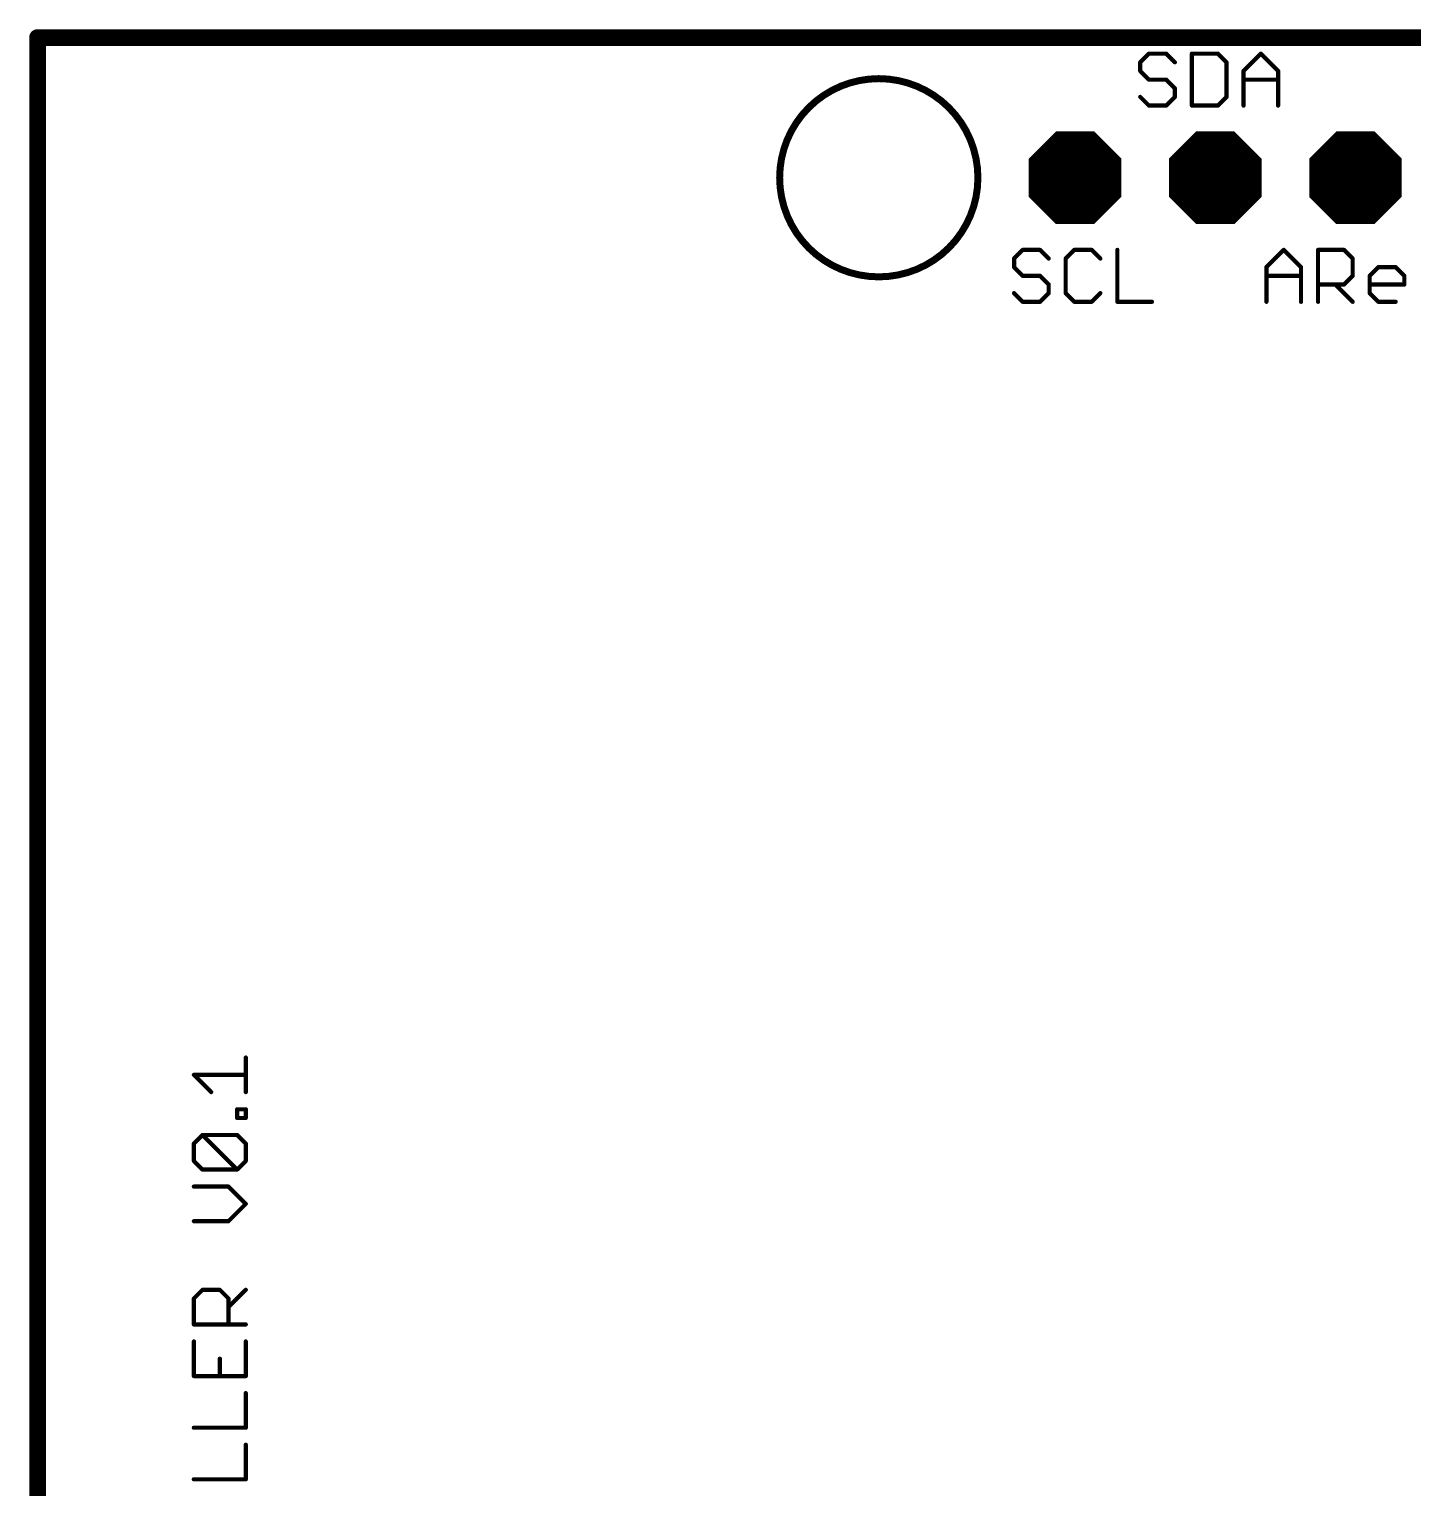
# Model space of a CAD drawing. Extents: x 3.7 to 72.5, y 3.7 to 57.3.
# Drawn here: x 3.66 to 28.73, y 30.87 to 57.3 of the extents above; entities that cross this region are included whole.
import ezdxf

# ---------------------------------------------------------------- set-up
doc = ezdxf.new("R2010")
doc.units = 0
for name, color, linetype in [('1', 14, 'CONTINUOUS'), ('121', 251, 'CONTINUOUS'), ('16', 174, 'CONTINUOUS'), ('17', 94, 'CONTINUOUS'), ('20', 178, 'CONTINUOUS'), ('21', 251, 'CONTINUOUS'), ('51', 251, 'CONTINUOUS')]:
    doc.layers.add(name, color=color, linetype=linetype)

# ---------------------------------------------------------------- blocks, each defined once
blk = doc.blocks.new('OCTAGONP')
at = {"const_width": 0.5}
blk.add_lwpolyline([(-0.25, -0.1036), (-0.25, 0.1036), (-0.1036, 0.25), (0.1036, 0.25), (0.25, 0.1036), (0.25, -0.1036), (0.1036, -0.25), (-0.1036, -0.25), (-0.25, -0.1036), (-0.25, 0.1036)], dxfattribs=at)

msp = doc.modelspace()

# ---------------------------------------------------------------- linework, layer by layer
at = {"layer": '1', "const_width": 0.1524}
for points in [[(3.81, 57.15), (68.58, 57.15)], [(3.81, 3.81), (3.81, 57.15)]]:
    msp.add_lwpolyline(points, dxfattribs=at)
at = {"layer": '1', "const_width": 0.0762}
for points in [[(3.81, 57.1881, 1), (3.81, 57.1119)], [(3.8481, 57.15, 1), (3.7719, 57.15)]]:
    msp.add_lwpolyline(points, format="xyb", dxfattribs=at)
at = {"layer": '121', "const_width": 0.0762}
for points in [[(7.5819, 38.0398), (7.5819, 38.6669)], [(6.9548, 38.0398), (6.6413, 38.3533)], [(6.6413, 38.3533), (7.5819, 38.3533)], [(7.4251, 37.5721), (7.4251, 37.7288)], [(7.4251, 37.7288), (7.5819, 37.7288)], [(7.5819, 37.5721), (7.4251, 37.5721)], [(7.5819, 37.7288), (7.5819, 37.5721)], [(6.6413, 37.1068), (6.7981, 37.2636)], [(6.7981, 37.2636), (7.4251, 37.2636)], [(7.4251, 36.6365), (6.7981, 37.2636)], [(7.4251, 37.2636), (7.5819, 37.1068)], [(6.6413, 36.7933), (6.6413, 37.1068)], [(7.5819, 37.1068), (7.5819, 36.7933)], [(6.7981, 36.6365), (6.6413, 36.7933)], [(7.5819, 36.7933), (7.4251, 36.6365)], [(7.4251, 36.6365), (6.7981, 36.6365)], [(7.2684, 36.3281), (6.6413, 36.3281)], [(7.5819, 36.0146), (7.2684, 36.3281)], [(7.2684, 35.701), (7.5819, 36.0146)], [(6.6413, 35.701), (7.2684, 35.701)], [(6.6413, 34.3003), (6.7981, 34.4571)], [(6.7981, 34.4571), (7.1116, 34.4571)], [(7.1116, 34.4571), (7.2684, 34.3003)], [(7.2684, 34.1435), (7.5819, 34.4571)], [(6.6413, 33.83), (6.6413, 34.3003)], [(7.2684, 34.3003), (7.2684, 33.83)], [(7.5819, 33.83), (6.6413, 33.83)], [(6.6413, 33.5215), (6.6413, 32.8945)], [(7.5819, 32.8945), (7.5819, 33.5215)], [(7.1116, 32.8945), (7.1116, 33.208)], [(6.6413, 32.8945), (7.5819, 32.8945)], [(7.5819, 31.9589), (7.5819, 32.586)], [(6.6413, 31.9589), (7.5819, 31.9589)], [(7.5819, 31.0234), (7.5819, 31.6505)], [(6.6413, 31.0234), (7.5819, 31.0234)]]:
    msp.add_lwpolyline(points, dxfattribs=at)
at = {"layer": '121', "const_width": 0.0381}
for points in [[(7.601, 38.6669, 1), (7.5629, 38.6669)], [(6.6548, 38.3668, 1), (6.6278, 38.3399)], [(6.6413, 38.3724, 1), (6.6413, 38.3343)], [(7.5819, 38.3343, 1), (7.5819, 38.3724)], [(6.9414, 38.0263, 1), (6.9683, 38.0533)], [(7.5629, 38.0398, 1), (7.601, 38.0398)], [(7.4251, 37.7479, 1), (7.4251, 37.7098)], [(7.4251, 37.5911, 1), (7.4251, 37.553)], [(7.4442, 37.7288, 1), (7.4061, 37.7288)], [(7.4061, 37.5721, 1), (7.4442, 37.5721)], [(7.601, 37.7288, 1), (7.5629, 37.7288)], [(7.5629, 37.5721, 1), (7.601, 37.5721)], [(7.5819, 37.7098, 1), (7.5819, 37.7479)], [(7.5819, 37.553, 1), (7.5819, 37.5911)], [(6.8115, 37.2771, 1), (6.7846, 37.2501)], [(6.7981, 37.2827, 1), (6.7981, 37.2446)], [(6.8115, 37.2501, 1), (6.7846, 37.2771)], [(7.4386, 37.2771, 1), (7.4117, 37.2501)], [(7.4251, 37.2446, 1), (7.4251, 37.2827)], [(6.6603, 37.1068, 1), (6.6222, 37.1068)], [(6.6278, 37.1203, 1), (6.6548, 37.0934)], [(7.601, 37.1068, 1), (7.5629, 37.1068)], [(7.5684, 37.0934, 1), (7.5954, 37.1203)], [(6.6548, 36.8068, 1), (6.6278, 36.7798)], [(6.6222, 36.7933, 1), (6.6603, 36.7933)], [(7.5629, 36.7933, 1), (7.601, 36.7933)], [(7.5954, 36.7798, 1), (7.5684, 36.8068)], [(6.7981, 36.6556, 1), (6.7981, 36.6175)], [(6.7846, 36.6231, 1), (6.8115, 36.65)], [(7.4117, 36.65, 1), (7.4386, 36.6231)], [(7.4117, 36.6231, 1), (7.4386, 36.65)], [(7.4251, 36.6175, 1), (7.4251, 36.6556)], [(6.6413, 36.3471, 1), (6.6413, 36.309)], [(7.2818, 36.3416, 1), (7.2549, 36.3146)], [(7.2684, 36.309, 1), (7.2684, 36.3471)], [(7.5954, 36.0011, 1), (7.5684, 36.028)], [(7.5684, 36.0011, 1), (7.5954, 36.028)], [(6.6413, 35.7201, 1), (6.6413, 35.682)], [(7.2549, 35.7145, 1), (7.2818, 35.6875)], [(7.2684, 35.682, 1), (7.2684, 35.7201)], [(6.7981, 34.4761, 1), (6.7981, 34.438)], [(6.8115, 34.4436, 1), (6.7846, 34.4705)], [(7.1251, 34.4705, 1), (7.0981, 34.4436)], [(7.1116, 34.438, 1), (7.1116, 34.4761)], [(7.5954, 34.4436, 1), (7.5684, 34.4705)], [(6.6603, 34.3003, 1), (6.6222, 34.3003)], [(6.6278, 34.3138, 1), (6.6548, 34.2868)], [(7.2874, 34.3003, 1), (7.2493, 34.3003)], [(7.2549, 34.157, 1), (7.2818, 34.13)], [(7.2549, 34.2868, 1), (7.2818, 34.3138)], [(6.6413, 33.849, 1), (6.6413, 33.8109)], [(6.6222, 33.83, 1), (6.6603, 33.83)], [(7.2493, 33.83, 1), (7.2874, 33.83)], [(7.5819, 33.8109, 1), (7.5819, 33.849)], [(6.6603, 33.5215, 1), (6.6222, 33.5215)], [(7.601, 33.5215, 1), (7.5629, 33.5215)], [(7.1307, 33.208, 1), (7.0926, 33.208)], [(6.6413, 32.9135, 1), (6.6413, 32.8754)], [(6.6222, 32.8945, 1), (6.6603, 32.8945)], [(7.0926, 32.8945, 1), (7.1307, 32.8945)], [(7.5629, 32.8945, 1), (7.601, 32.8945)], [(7.5819, 32.8754, 1), (7.5819, 32.9135)], [(7.601, 32.586, 1), (7.5629, 32.586)], [(6.6413, 31.978, 1), (6.6413, 31.9399)], [(7.5819, 31.9399, 1), (7.5819, 31.978)], [(7.5629, 31.9589, 1), (7.601, 31.9589)], [(7.601, 31.6505, 1), (7.5629, 31.6505)], [(6.6413, 31.0425, 1), (6.6413, 31.0044)], [(7.5629, 31.0234, 1), (7.601, 31.0234)], [(7.5819, 31.0044, 1), (7.5819, 31.0425)]]:
    msp.add_lwpolyline(points, format="xyb", dxfattribs=at)
at = {"layer": '16', "const_width": 0.3048}
for points in [[(3.81, 57.15), (68.58, 57.15)], [(3.81, 3.81), (3.81, 57.15)]]:
    msp.add_lwpolyline(points, dxfattribs=at)
at = {"layer": '16', "const_width": 0.1524}
for points in [[(3.81, 57.2262, 1), (3.81, 57.0738)], [(3.8862, 57.15, 1), (3.7338, 57.15)]]:
    msp.add_lwpolyline(points, format="xyb", dxfattribs=at)
at = {"layer": '20'}
for p, q in [((68.326, 57.15), (3.81, 57.15)), ((3.81, 57.15), (3.81, 3.81))]:
    msp.add_line(p, q, dxfattribs=at)
at = {"layer": '21', "const_width": 0.0762}
for points in [[(23.9439, 56.8587), (23.7871, 56.7019)], [(24.2574, 56.8587), (23.9439, 56.8587)], [(24.4142, 56.7019), (24.2574, 56.8587)], [(24.7226, 56.8587), (24.7226, 55.9181)], [(25.1929, 56.8587), (24.7226, 56.8587)], [(25.3497, 56.7019), (25.1929, 56.8587)], [(25.6581, 56.5452), (25.9717, 56.8587)], [(25.9717, 56.8587), (26.2852, 56.5452)], [(23.7871, 56.7019), (23.7871, 56.5452)], [(23.7871, 56.5452), (23.9439, 56.3884)], [(25.3497, 56.0749), (25.3497, 56.7019)], [(25.6581, 55.9181), (25.6581, 56.5452)], [(26.2852, 56.5452), (26.2852, 55.9181)], [(23.9439, 56.3884), (24.2574, 56.3884)], [(24.2574, 56.3884), (24.4142, 56.2316)], [(25.6581, 56.3884), (26.2852, 56.3884)], [(23.9439, 55.9181), (23.7871, 56.0749)], [(24.4142, 56.0749), (24.2574, 55.9181)], [(24.4142, 56.2316), (24.4142, 56.0749)], [(25.1929, 55.9181), (25.3497, 56.0749)], [(24.2574, 55.9181), (23.9439, 55.9181)], [(24.7226, 55.9181), (25.1929, 55.9181)], [(21.6579, 53.3027), (21.5011, 53.1459)], [(21.5011, 53.1459), (21.5011, 52.9892)], [(21.9714, 53.3027), (21.6579, 53.3027)], [(22.1282, 53.1459), (21.9714, 53.3027)], [(22.5934, 53.3027), (22.4366, 53.1459)], [(22.4366, 53.1459), (22.4366, 52.5189)], [(22.9069, 53.3027), (22.5934, 53.3027)], [(23.0637, 53.1459), (22.9069, 53.3027)], [(23.3721, 53.3027), (23.3721, 52.3621)], [(26.0731, 52.9892), (26.3866, 53.3027)], [(26.3866, 53.3027), (26.7002, 52.9892)], [(27.0086, 52.3621), (27.0086, 53.3027)], [(27.0086, 53.3027), (27.4789, 53.3027)], [(27.4789, 53.3027), (27.6357, 53.1459)], [(27.6357, 53.1459), (27.6357, 52.8324)], [(21.5011, 52.9892), (21.6579, 52.8324)], [(21.6579, 52.8324), (21.9714, 52.8324)], [(21.9714, 52.8324), (22.1282, 52.6756)], [(26.0731, 52.3621), (26.0731, 52.9892)], [(26.0731, 52.8324), (26.7002, 52.8324)], [(26.7002, 52.9892), (26.7002, 52.3621)], [(27.6357, 52.8324), (27.4789, 52.6756)], [(27.9441, 52.8324), (28.1009, 52.9892)], [(27.9441, 52.5189), (27.9441, 52.8324)], [(28.1009, 52.9892), (28.4144, 52.9892)], [(28.4144, 52.9892), (28.5712, 52.8324)], [(28.5712, 52.8324), (28.5712, 52.6756)], [(22.1282, 52.6756), (22.1282, 52.5189)], [(27.4789, 52.6756), (27.0086, 52.6756)], [(27.3222, 52.6756), (27.6357, 52.3621)], [(28.5712, 52.6756), (27.9441, 52.6756)], [(21.6579, 52.3621), (21.5011, 52.5189)], [(21.9714, 52.3621), (21.6579, 52.3621)], [(22.1282, 52.5189), (21.9714, 52.3621)], [(22.4366, 52.5189), (22.5934, 52.3621)], [(22.5934, 52.3621), (22.9069, 52.3621)], [(22.9069, 52.3621), (23.0637, 52.5189)], [(23.3721, 52.3621), (23.9992, 52.3621)], [(28.1009, 52.3621), (27.9441, 52.5189)], [(28.4144, 52.3621), (28.1009, 52.3621)]]:
    msp.add_lwpolyline(points, dxfattribs=at)
at = {"layer": '21', "const_width": 0.0381}
for points in [[(23.9439, 56.8778, 1), (23.9439, 56.8397)], [(23.9573, 56.8452, 1), (23.9304, 56.8722)], [(24.2709, 56.8722, 1), (24.2439, 56.8452)], [(24.2574, 56.8397, 1), (24.2574, 56.8778)], [(24.7226, 56.8778, 1), (24.7226, 56.8397)], [(24.7417, 56.8587, 1), (24.7036, 56.8587)], [(25.2064, 56.8722, 1), (25.1794, 56.8452)], [(25.1929, 56.8397, 1), (25.1929, 56.8778)], [(25.9851, 56.8722, 1), (25.9582, 56.8452)], [(25.9851, 56.8452, 1), (25.9582, 56.8722)], [(23.7736, 56.7154, 1), (23.8006, 56.6885)], [(23.8006, 56.5586, 1), (23.7736, 56.5317)], [(23.8062, 56.7019, 1), (23.7681, 56.7019)], [(24.4007, 56.6885, 1), (24.4276, 56.7154)], [(25.3687, 56.7019, 1), (25.3306, 56.7019)], [(25.3362, 56.6885, 1), (25.3632, 56.7154)], [(25.6772, 56.5452, 1), (25.6391, 56.5452)], [(25.6447, 56.5586, 1), (25.6716, 56.5317)], [(26.3043, 56.5452, 1), (26.2662, 56.5452)], [(26.2717, 56.5317, 1), (26.2987, 56.5586)], [(23.7681, 56.5452, 1), (23.8062, 56.5452)], [(23.9439, 56.4075, 1), (23.9439, 56.3694)], [(23.9304, 56.3749, 1), (23.9573, 56.4019)], [(24.2709, 56.4019, 1), (24.2439, 56.3749)], [(24.2574, 56.3694, 1), (24.2574, 56.4075)], [(25.6581, 56.4075, 1), (25.6581, 56.3694)], [(26.2852, 56.3694, 1), (26.2852, 56.4075)], [(23.8006, 56.0883, 1), (23.7736, 56.0614)], [(24.4332, 56.2316, 1), (24.3951, 56.2316)], [(24.3951, 56.0749, 1), (24.4332, 56.0749)], [(24.4007, 56.2182, 1), (24.4276, 56.2451)], [(24.4276, 56.0614, 1), (24.4007, 56.0883)], [(25.3306, 56.0749, 1), (25.3687, 56.0749)], [(25.3632, 56.0614, 1), (25.3362, 56.0883)], [(23.9439, 55.9372, 1), (23.9439, 55.8991)], [(23.9304, 55.9046, 1), (23.9573, 55.9316)], [(24.2439, 55.9316, 1), (24.2709, 55.9046)], [(24.2574, 55.8991, 1), (24.2574, 55.9372)], [(24.7226, 55.9372, 1), (24.7226, 55.8991)], [(24.7036, 55.9181, 1), (24.7417, 55.9181)], [(25.1794, 55.9316, 1), (25.2064, 55.9046)], [(25.1929, 55.8991, 1), (25.1929, 55.9372)], [(25.6391, 55.9181, 1), (25.6772, 55.9181)], [(26.2662, 55.9181, 1), (26.3043, 55.9181)], [(21.5202, 53.1459, 1), (21.4821, 53.1459)], [(21.4876, 53.1594, 1), (21.5146, 53.1325)], [(21.6579, 53.3218, 1), (21.6579, 53.2837)], [(21.6713, 53.2892, 1), (21.6444, 53.3162)], [(21.9849, 53.3162, 1), (21.9579, 53.2892)], [(21.9714, 53.2837, 1), (21.9714, 53.3218)], [(22.1147, 53.1325, 1), (22.1416, 53.1594)], [(22.4231, 53.1594, 1), (22.4501, 53.1325)], [(22.4557, 53.1459, 1), (22.4176, 53.1459)], [(22.5934, 53.3218, 1), (22.5934, 53.2837)], [(22.6069, 53.2892, 1), (22.5799, 53.3162)], [(22.9204, 53.3162, 1), (22.8934, 53.2892)], [(22.9069, 53.2837, 1), (22.9069, 53.3218)], [(23.0502, 53.1325, 1), (23.0772, 53.1594)], [(23.3912, 53.3027, 1), (23.3531, 53.3027)], [(26.4001, 53.3162, 1), (26.3732, 53.2892)], [(26.4001, 53.2892, 1), (26.3732, 53.3162)], [(27.0086, 53.3218, 1), (27.0086, 53.2837)], [(27.0277, 53.3027, 1), (26.9896, 53.3027)], [(27.4924, 53.3162, 1), (27.4654, 53.2892)], [(27.4789, 53.2837, 1), (27.4789, 53.3218)], [(27.6547, 53.1459, 1), (27.6166, 53.1459)], [(27.6222, 53.1325, 1), (27.6492, 53.1594)], [(21.5146, 53.0026, 1), (21.4876, 52.9757)], [(21.4821, 52.9892, 1), (21.5202, 52.9892)], [(21.6579, 52.8514, 1), (21.6579, 52.8133)], [(21.9849, 52.8459, 1), (21.9579, 52.8189)], [(21.9714, 52.8133, 1), (21.9714, 52.8514)], [(26.0922, 52.9892, 1), (26.0541, 52.9892)], [(26.0596, 53.0026, 1), (26.0866, 52.9757)], [(26.0731, 52.8514, 1), (26.0731, 52.8133)], [(26.7192, 52.9892, 1), (26.6811, 52.9892)], [(26.6867, 52.9757, 1), (26.7136, 53.0026)], [(26.7002, 52.8133, 1), (26.7002, 52.8514)], [(27.6492, 52.8189, 1), (27.6222, 52.8459)], [(27.9632, 52.8324, 1), (27.9251, 52.8324)], [(28.1009, 53.0082, 1), (28.1009, 52.9701)], [(28.1144, 52.9757, 1), (28.0874, 53.0026)], [(28.4279, 53.0026, 1), (28.401, 52.9757)], [(28.4144, 52.9701, 1), (28.4144, 53.0082)], [(28.5903, 52.8324, 1), (28.5522, 52.8324)], [(21.6444, 52.8189, 1), (21.6713, 52.8459)], [(22.1472, 52.6756, 1), (22.1091, 52.6756)], [(22.1147, 52.6622, 1), (22.1416, 52.6891)], [(27.0086, 52.6947, 1), (27.0086, 52.6566)], [(27.3356, 52.6891, 1), (27.3087, 52.6622)], [(27.4654, 52.6891, 1), (27.4924, 52.6622)], [(27.4789, 52.6566, 1), (27.4789, 52.6947)], [(27.6166, 52.8324, 1), (27.6547, 52.8324)], [(27.9307, 52.8459, 1), (27.9576, 52.8189)], [(27.9441, 52.6947, 1), (27.9441, 52.6566)], [(28.5522, 52.6756, 1), (28.5903, 52.6756)], [(28.5577, 52.8189, 1), (28.5847, 52.8459)], [(28.5712, 52.6566, 1), (28.5712, 52.6947)], [(21.5146, 52.5323, 1), (21.4876, 52.5054)], [(21.6579, 52.3812, 1), (21.6579, 52.3431)], [(21.6444, 52.3486, 1), (21.6713, 52.3756)], [(21.9579, 52.3756, 1), (21.9849, 52.3486)], [(21.9714, 52.3431, 1), (21.9714, 52.3812)], [(22.1091, 52.5189, 1), (22.1472, 52.5189)], [(22.1416, 52.5054, 1), (22.1147, 52.5323)], [(22.4501, 52.5323, 1), (22.4231, 52.5054)], [(22.4176, 52.5189, 1), (22.4557, 52.5189)], [(22.5934, 52.3812, 1), (22.5934, 52.3431)], [(22.5799, 52.3486, 1), (22.6069, 52.3756)], [(22.8934, 52.3756, 1), (22.9204, 52.3486)], [(22.9069, 52.3431, 1), (22.9069, 52.3812)], [(23.0772, 52.5054, 1), (23.0502, 52.5323)], [(23.3721, 52.3812, 1), (23.3721, 52.3431)], [(23.3531, 52.3621, 1), (23.3912, 52.3621)], [(23.9992, 52.3431, 1), (23.9992, 52.3812)], [(26.0541, 52.3621, 1), (26.0922, 52.3621)], [(26.6811, 52.3621, 1), (26.7192, 52.3621)], [(26.9896, 52.3621, 1), (27.0277, 52.3621)], [(27.6222, 52.3486, 1), (27.6492, 52.3756)], [(27.9576, 52.5323, 1), (27.9307, 52.5054)], [(27.9251, 52.5189, 1), (27.9632, 52.5189)], [(28.1009, 52.3812, 1), (28.1009, 52.3431)], [(28.0874, 52.3486, 1), (28.1144, 52.3756)], [(28.4144, 52.3431, 1), (28.4144, 52.3812)]]:
    msp.add_lwpolyline(points, format="xyb", dxfattribs=at)
at = {"layer": '51', "const_width": 0.127}
msp.add_lwpolyline([(19.05, 52.814, 1), (19.05, 56.406, 1), (19.05, 52.814)], format="xyb", dxfattribs=at)

# ---------------------------------------------------------------- block references
at = {"layer": '17', "xscale": 1.6764, "yscale": 1.6764}
for p in [(22.606, 54.61), (22.606, 54.61), (25.146, 54.61), (25.146, 54.61), (27.686, 54.61), (27.686, 54.61)]:
    msp.add_blockref('OCTAGONP', p, dxfattribs=at)

doc.saveas('drawing.dxf')
